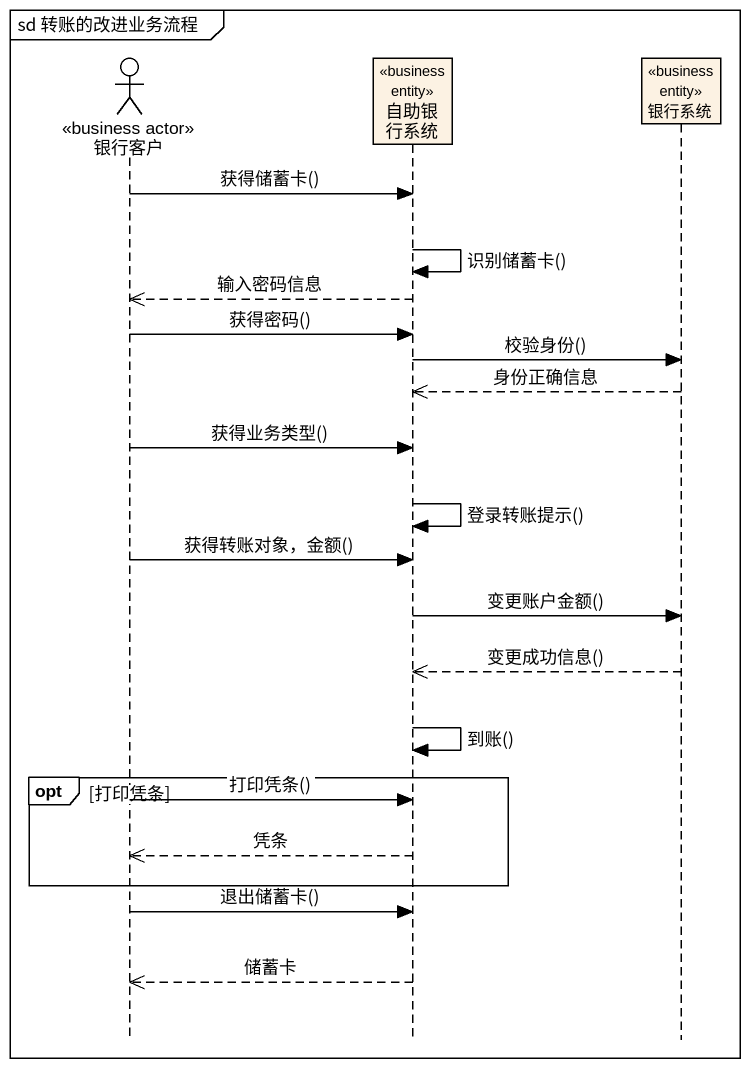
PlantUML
@startuml
mainframe sd 转账的改进业务流程
hide footbox
actor 银行客户 <<business actor>>
participant 自助银行系统 <<business entity>>
participant 银行系统 <<business entity>>

银行客户 -> 自助银行系统 : 获得储蓄卡()
自助银行系统 -> 自助银行系统 : 识别储蓄卡()
自助银行系统 -->> 银行客户 : 输入密码信息
银行客户 -> 自助银行系统 : 获得密码()
自助银行系统 -> 银行系统 : 校验身份()
银行系统 -->> 自助银行系统 : 身份正确信息
银行客户 -> 自助银行系统 : 获得业务类型()
自助银行系统 -> 自助银行系统 : 登录转账提示()
银行客户 -> 自助银行系统 : 获得转账对象，金额()
自助银行系统 -> 银行系统 : 变更账户金额()
银行系统 -->> 自助银行系统 : 变更成功信息()
自助银行系统 -> 自助银行系统 : 到账()
opt 打印凭条
  银行客户 -> 自助银行系统 : 打印凭条()
  自助银行系统 -->> 银行客户 : 凭条
end
银行客户 -> 自助银行系统 : 退出储蓄卡()
自助银行系统 -->> 银行客户 : 储蓄卡
@enduml
